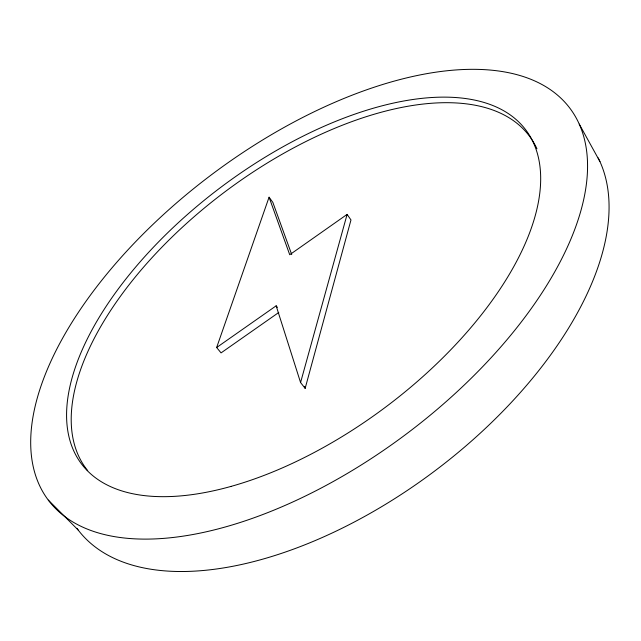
<?xml version="1.0" encoding="UTF-8"?>
<svg xmlns="http://www.w3.org/2000/svg" width="641" height="641" viewBox="0 0 641 641"><rect width="100%" height="100%" fill="white"/><g stroke="black" fill="none" stroke-linecap="round" stroke-linejoin="round"><path stroke-width="0.96" d="M216.65 347.518L276.167 305.813L300.573 382.549L305.156 388.358L350.98 219.951L347.11 214.39L289.724 254.733L269.068 197.204L216.65 347.518L221.057 352.895L278.787 312.463M300.573 382.549L347.11 214.39M48.315 500.076L78.106 529.939M276.167 305.813L277.377 307.392M269.068 197.204L272.826 202.348L291.727 254.565M579.24 124.098A326.205 162.165 -36.9 0 1 232.354 524.923A326.205 162.165 -36.9 0 1 115.773 263.443A326.205 162.165 -36.9 0 1 579.24 124.098L599.936 161.572M304.547 386.451L305.156 388.358M598.165 157.878A320.324 167.678 -36.9 0 1 421.474 480.678A320.324 167.678 -36.9 0 1 76.928 528.352M87.689 470.638A277.08 138.176 -36.9 0 1 234.983 184.456A277.08 138.176 -36.9 0 1 536.942 148.768M230.968 486.423A277.922 137.358 -36.9 0 0 535.331 147.318A277.922 137.358 -36.9 0 0 144.594 256.801A277.922 137.358 -36.9 0 0 230.968 486.423"/></g></svg>
